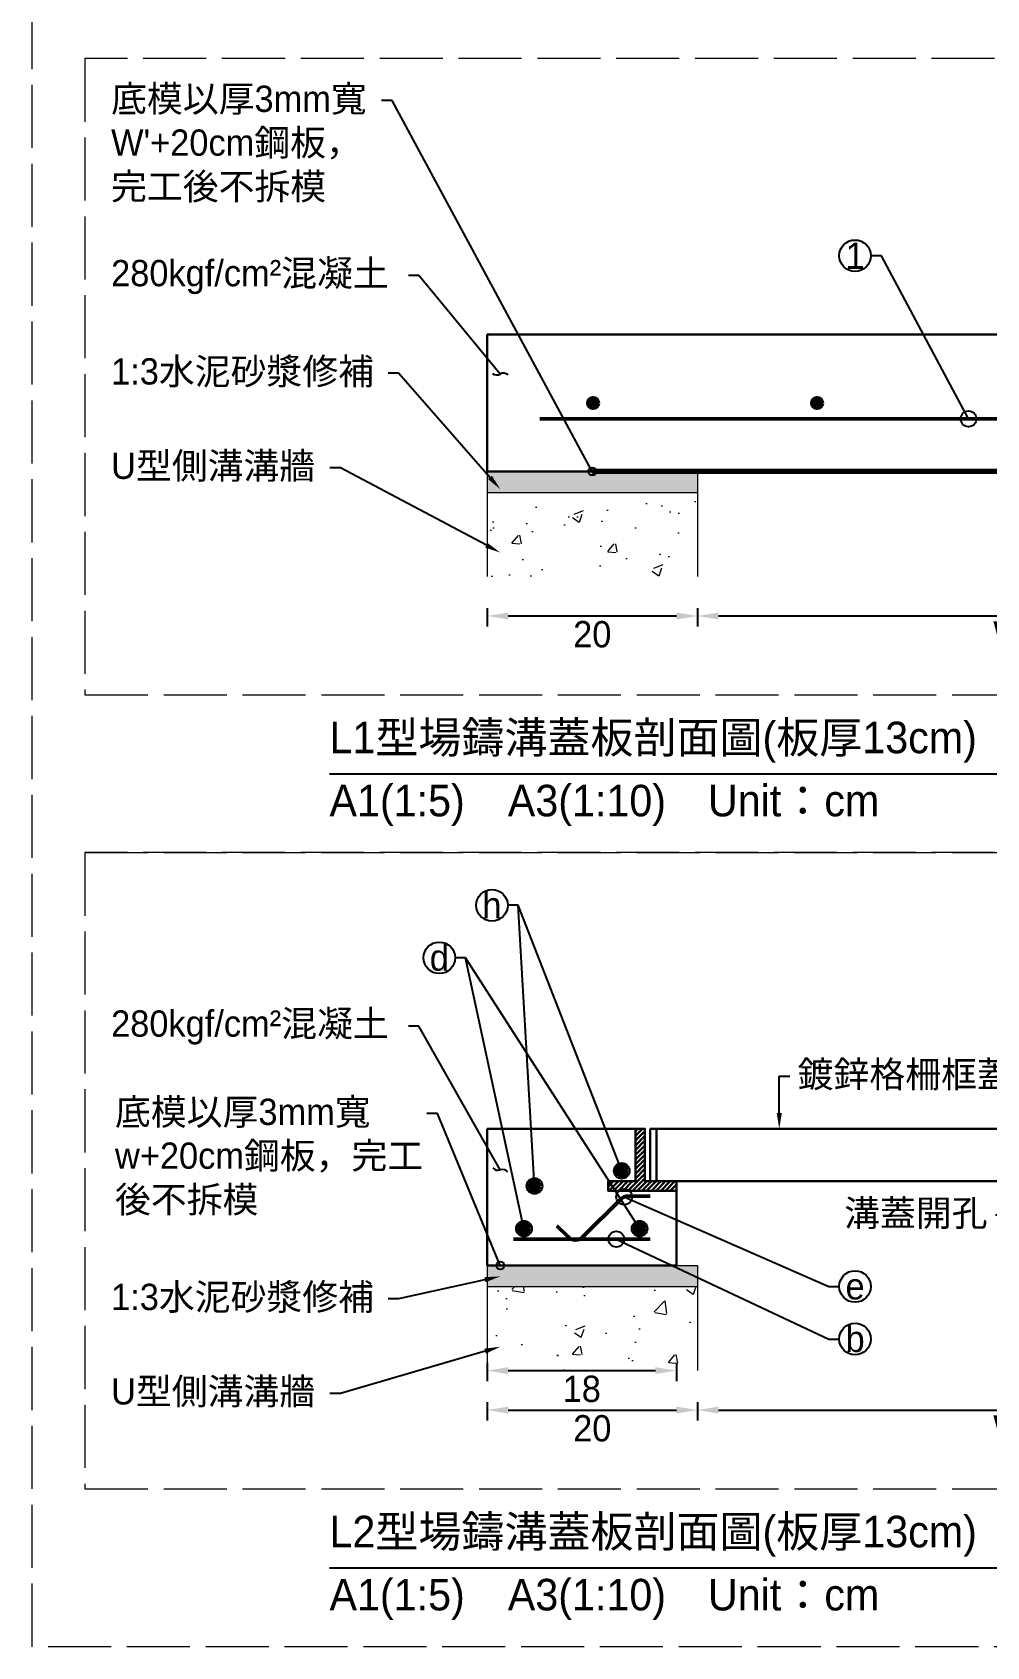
# Model space of a CAD drawing. Extents: x -2931 to 4779, y -2120 to 304.
# Drawn here: x -40.9 to 140.7, y -1964.5 to -1657.5 of the extents above; entities that cross this region are included whole.
import ezdxf
from ezdxf import colors
from ezdxf.entities.mleader import LeaderData, LeaderLine
from ezdxf.math import Vec2, Vec3

# ---------------------------------------------------------------- set-up
doc = ezdxf.new("R2010")
doc.units = 0
doc.header["$MEASUREMENT"] = 0
doc.linetypes.add('ACAD_ISO02W100', pattern=[15, 12, -3])
doc.layers.add('一、4.基本-隱藏', color=9, linetype='ACAD_ISO02W100', lineweight=20, plot=False)
doc.layers.add('三、3.文字-註解文字', color=2, linetype='Continuous')
for name, color, linetype, lineweight in [('二、1.繪圖-既有設施', 8, 'Continuous', 20), ('二、2.繪圖-施作項目', 181, 'Continuous', 30), ('二、5.繪圖-鋼筋', 60, 'Continuous', 50), ('二、6.繪圖-其他施作項目', 35, 'Continuous', 30)]:
    doc.layers.add(name, color=color, linetype=linetype, lineweight=lineweight)
doc.styles.add('次圖名(詳圖)', font='MS PGothic.ttf', dxfattribs={"height": 6})
doc.styles.add('註解文字', font='MS PGothic.ttf', dxfattribs={"height": 5})
doc.dimstyles.new('註解文字', dxfattribs={"dimtxt": 5, "dimasz": 4, "dimexe": 2, "dimexo": 2.5, "dimgap": 1, "dimtad": 2, "dimzin": 0, "dimdsep": 46, "dimtxsty": '註解文字', "dimcen": 0.1, "dimclrd": 256, "dimclre": 256, "dimclrt": 256, "dimadec": 0, "dimazin": 0, "dimtfac": 1, "dimtofl": 0, "dimtmove": 0, "dimatfit": 3, "dimfxl": 1.5, "dimfxlon": 1, "dimtolj": 1, "dimtzin": 0, "dimlwd": -1, "dimlwe": -1, "dimarcsym": 1})

# ---------------------------------------------------------------- blocks, each defined once
blk = doc.blocks.new('_Integral')
at = {"color": 0, "linetype": 'ByBlock', "lineweight": -2}
for centre, start, end in [((0.44, -0.09), 102, 168), ((-0.44, 0.09), 282, 348)]:
    blk.add_arc(centre, 0.454, start, end, dxfattribs=at)
blk = doc.blocks.new('_Small')
at = {"color": 0, "linetype": 'ByBlock', "lineweight": -2}
blk.add_circle((0, 0), 0.25, dxfattribs=at)
blk = doc.blocks.new('*D100')
at = {"layer": 'Defpoints', "color": 0, "transparency": 16777216}
for p in [(45.69, -1740.96), (85.69, -1740.96), (85.69, -1768.46)]:
    blk.add_point(p, dxfattribs=at)
at = {"layer": '三、3.文字-註解文字', "transparency": 16777216}
for p, q in [((45.69, -1766.96), (45.69, -1770.46)), ((85.69, -1766.96), (85.69, -1770.46)), ((49.69, -1768.46), (81.69, -1768.46))]:
    blk.add_line(p, q, dxfattribs=at)
for points in [[(49.69, -1767.8), (49.69, -1769.13), (45.69, -1768.46)], [(81.69, -1767.8), (81.69, -1769.13), (85.69, -1768.46)]]:
    blk.add_solid(points, dxfattribs=at)
at = {"layer": '三、3.文字-註解文字', "transparency": 16777216, "insert": (65.69, -1771.96), "char_height": 5, "attachment_point": 5, "style": '註解文字'}
blk.add_mtext('\\A1;20', dxfattribs=at)
blk = doc.blocks.new('*D101')
at = {"layer": 'Defpoints', "color": 0, "transparency": 16777216}
for p in [(85.69, -1740.96), (205.69, -1740.96), (205.69, -1768.46)]:
    blk.add_point(p, dxfattribs=at)
at = {"layer": '三、3.文字-註解文字', "transparency": 16777216}
for p, q in [((85.69, -1766.96), (85.69, -1770.46)), ((205.69, -1766.96), (205.69, -1770.46)), ((89.69, -1768.46), (201.69, -1768.46))]:
    blk.add_line(p, q, dxfattribs=at)
for points in [[(89.69, -1767.8), (89.69, -1769.13), (85.69, -1768.46)], [(201.69, -1767.8), (201.69, -1769.13), (205.69, -1768.46)]]:
    blk.add_solid(points, dxfattribs=at)
at = {"layer": '三、3.文字-註解文字', "transparency": 16777216, "insert": (145.69, -1771.96), "char_height": 5, "attachment_point": 5, "style": '註解文字'}
blk.add_mtext("\\A1;W'", dxfattribs=at)
blk = doc.blocks.new('*D108')
at = {"layer": 'Defpoints', "color": 0, "transparency": 16777216}
for p in [(45.69, -1901.96), (85.69, -1901.96), (85.69, -1919.46)]:
    blk.add_point(p, dxfattribs=at)
at = {"layer": '三、3.文字-註解文字', "transparency": 16777216}
for p, q in [((45.69, -1917.96), (45.69, -1921.46)), ((85.69, -1917.96), (85.69, -1921.46)), ((49.69, -1919.46), (81.69, -1919.46))]:
    blk.add_line(p, q, dxfattribs=at)
for points in [[(49.69, -1918.8), (49.69, -1920.13), (45.69, -1919.46)], [(81.69, -1918.8), (81.69, -1920.13), (85.69, -1919.46)]]:
    blk.add_solid(points, dxfattribs=at)
at = {"layer": '三、3.文字-註解文字', "transparency": 16777216, "insert": (65.69, -1922.96), "char_height": 5, "attachment_point": 5, "style": '註解文字'}
blk.add_mtext('\\A1;20', dxfattribs=at)
blk = doc.blocks.new('*D109')
at = {"layer": 'Defpoints', "color": 0, "transparency": 16777216}
for p in [(85.69, -1901.96), (205.69, -1901.96), (205.69, -1919.46)]:
    blk.add_point(p, dxfattribs=at)
at = {"layer": '三、3.文字-註解文字', "transparency": 16777216}
for p, q in [((85.69, -1917.96), (85.69, -1921.46)), ((205.69, -1917.96), (205.69, -1921.46)), ((89.69, -1919.46), (201.69, -1919.46))]:
    blk.add_line(p, q, dxfattribs=at)
for points in [[(89.69, -1918.8), (89.69, -1920.13), (85.69, -1919.46)], [(201.69, -1918.8), (201.69, -1920.13), (205.69, -1919.46)]]:
    blk.add_solid(points, dxfattribs=at)
at = {"layer": '三、3.文字-註解文字', "transparency": 16777216, "insert": (145.69, -1922.96), "char_height": 5, "attachment_point": 5, "style": '註解文字'}
blk.add_mtext("\\A1;W'", dxfattribs=at)
blk = doc.blocks.new('*D116')
at = {"layer": 'Defpoints', "color": 0, "transparency": 16777216}
for p in [(45.69, -1891.96), (81.69, -1891.96), (81.69, -1911.96)]:
    blk.add_point(p, dxfattribs=at)
at = {"layer": '三、3.文字-註解文字', "transparency": 16777216}
for p, q in [((45.69, -1910.46), (45.69, -1913.96)), ((49.69, -1911.96), (77.69, -1911.96)), ((81.69, -1910.46), (81.69, -1913.96))]:
    blk.add_line(p, q, dxfattribs=at)
for points in [[(49.69, -1911.3), (49.69, -1912.63), (45.69, -1911.96)], [(77.69, -1911.3), (77.69, -1912.63), (81.69, -1911.96)]]:
    blk.add_solid(points, dxfattribs=at)
at = {"layer": '三、3.文字-註解文字', "transparency": 16777216, "insert": (63.69, -1915.46), "char_height": 5, "attachment_point": 5, "style": '註解文字'}
blk.add_mtext('\\A1;18', dxfattribs=at)

msp = doc.modelspace()

# ---------------------------------------------------------------- hatches: boundary and pattern name
at = {"layer": '二、1.繪圖-既有設施'}
h = msp.add_hatch(dxfattribs=at)
h.set_pattern_fill('CROSS', color=256, scale=0.2)
h.set_pattern_definition([(0, (-455063.2273, -667495.6937), (1.27, 1.27), [0.635, -1.905]), (90, (-455062.9098, -667496.0112), (-1.27, 1.27), [0.635, -1.905])])
h.paths.add_polyline_path([(85.693, -1740.964), (45.693, -1740.964), (45.693, -1744.964), (85.693, -1744.964)])
h.paths.add_polyline_path([(245.693, -1740.964), (205.693, -1740.964), (205.693, -1744.964), (245.693, -1744.964)])
h = msp.add_hatch(dxfattribs=at)
h.set_pattern_fill('AR-CONC', color=256, scale=0.1)
h.set_pattern_definition([(50, (-455063.227, -667495.694), (18.2184669, -1.59390855), [1.905, -20.955]), (355, (-455063.227, -667495.694), (-3.52434214, 19.10568452), [1.524, -16.7640584]), (100.4514447, (-455061.709, -667495.826), (14.6941247, 17.5117752), [1.6190009, -17.80902446]), (46.1842, (-455063.227, -667490.614), (27.1079041, -4.2042328), [2.8575, -31.4325]), (96.6355576, (-455060.968, -667490.964), (23.7404134, 24.7426125), [2.4285023, -26.7135608]), (351.184151, (-455063.227, -667490.614), (23.7404134, 24.7426125), [2.2859967, -25.1459732]), (21, (-455060.687, -667491.884), (15.16143913, -10.22651982), [1.905, -20.955]), (326, (-455060.687, -667491.884), (6.18020283, 18.4187966), [1.524, -16.764]), (71.451445, (-455059.424, -667492.736), (21.34164193, 8.1922769), [1.6190009, -17.80899376]), (37.5, (-455063.227, -667495.6937), (0.308860325, 8.455503887), [0, -16.5608, 0, -17.018, 0, -16.8275]), (7.5, (-455063.227, -667495.694), (6.68196625, 10.01805748), [0, -9.7028, 0, -16.1798, 0, -6.4135]), (327.5, (-455068.8915, -667495.694), (13.559059517, -0.5728744), [0, -6.35, 0, -19.812, 0, -26.289]), (317.5, (-455071.431, -667495.694), (14.81291814, 2.5426491), [0, -8.255, 0, -13.1572, 0, -18.669])])
h.paths.add_polyline_path([(205.693, -1760.964), (245.693, -1760.964), (245.693, -1744.964), (205.693, -1744.964)])
h.paths.add_polyline_path([(45.693, -1760.964), (85.693, -1760.964), (85.693, -1744.964), (45.693, -1744.964)])
h = msp.add_hatch(dxfattribs=at)
h.set_pattern_fill('CROSS', color=256, scale=0.2)
h.set_pattern_definition([(0, (-455303.2273, -667646.6937), (1.27, 1.27), [0.635, -1.905]), (90, (-455302.9098, -667647.0112), (-1.27, 1.27), [0.635, -1.905])])
h.paths.add_polyline_path([(85.693, -1891.964), (81.693, -1891.964), (45.693, -1891.964), (45.693, -1895.964), (85.693, -1895.964)])
h.paths.add_polyline_path([(245.693, -1891.964), (205.693, -1891.964), (205.693, -1895.964), (245.693, -1895.964)])
h = msp.add_hatch(dxfattribs=at)
h.set_pattern_fill('AR-CONC', color=256, scale=0.1)
h.set_pattern_definition([(50, (-455303.227, -667646.694), (18.2184669, -1.59390855), [1.905, -20.955]), (355, (-455303.227, -667646.694), (-3.52434214, 19.10568452), [1.524, -16.7640584]), (100.4514447, (-455301.709, -667646.826), (14.6941247, 17.5117752), [1.6190009, -17.80902446]), (46.1842, (-455303.227, -667641.614), (27.1079041, -4.2042328), [2.8575, -31.4325]), (96.6355576, (-455300.968, -667641.964), (23.7404134, 24.7426125), [2.4285023, -26.7135608]), (351.184151, (-455303.227, -667641.614), (23.7404134, 24.7426125), [2.2859967, -25.1459732]), (21, (-455300.687, -667642.884), (15.16143913, -10.22651982), [1.905, -20.955]), (326, (-455300.687, -667642.884), (6.18020283, 18.4187966), [1.524, -16.764]), (71.451445, (-455299.424, -667643.736), (21.34164193, 8.1922769), [1.6190009, -17.80899376]), (37.5, (-455303.227, -667646.6937), (0.308860325, 8.455503887), [0, -16.5608, 0, -17.018, 0, -16.8275]), (7.5, (-455303.227, -667646.694), (6.68196625, 10.01805748), [0, -9.7028, 0, -16.1798, 0, -6.4135]), (327.5, (-455308.8915, -667646.694), (13.559059517, -0.5728744), [0, -6.35, 0, -19.812, 0, -26.289]), (317.5, (-455311.431, -667646.694), (14.81291814, 2.5426491), [0, -8.255, 0, -13.1572, 0, -18.669])])
h.paths.add_polyline_path([(205.693, -1911.964), (245.693, -1911.964), (245.693, -1895.964), (205.693, -1895.964)])
h.paths.add_polyline_path([(45.693, -1911.964), (85.693, -1911.964), (85.693, -1895.964), (45.693, -1895.964)])
at = {"layer": '二、5.繪圖-鋼筋'}
h = msp.add_hatch(color=256, dxfattribs=at)
h.dxf.hatch_style = 1
h.paths.add_polyline_path([(66.853, -1727.964, 1), (64.853, -1727.964, 1)])
h = msp.add_hatch(color=256, dxfattribs=at)
h.dxf.hatch_style = 1
h.paths.add_polyline_path([(109.473, -1727.964, 1), (107.473, -1727.964, 1)])
h = msp.add_hatch(color=256, dxfattribs=at)
h.dxf.hatch_style = 1
h.paths.add_polyline_path([(72.293, -1873.964, 1), (70.293, -1873.964, 1)])
h = msp.add_hatch(color=256, dxfattribs=at)
h.dxf.hatch_style = 1
h.paths.add_polyline_path([(55.693, -1876.864, 1), (53.693, -1876.864, 1)])
h = msp.add_hatch(color=256, dxfattribs=at)
h.dxf.hatch_style = 1
h.paths.add_polyline_path([(53.693, -1884.964, 1), (51.693, -1884.964, 1)])
h = msp.add_hatch(color=256, dxfattribs=at)
h.dxf.hatch_style = 1
h.paths.add_polyline_path([(75.693, -1884.964, 1), (73.693, -1884.964, 1)])
at = {"layer": '二、6.繪圖-其他施作項目'}
h = msp.add_hatch(dxfattribs=at)
h.set_pattern_fill('ANSI31', color=256, scale=0.2)
h.set_pattern_definition([(45, (2531.3614, -3856.8895), (-0.4490128, 0.4490128), [])])
h.paths.add_polyline_path([(75.693, -1865.964), (73.893, -1865.964), (73.893, -1875.964), (68.693, -1875.964), (68.693, -1877.764), (81.693, -1877.764), (81.693, -1875.964), (75.693, -1875.964)])
h.paths.add_polyline_path([(207.693, -1875.964), (201.693, -1875.964), (201.693, -1877.764), (214.693, -1877.764), (214.693, -1875.964), (209.493, -1875.964), (209.493, -1865.964), (207.693, -1865.964)])

# ---------------------------------------------------------------- linework, layer by layer
at = {"layer": '一、4.基本-隱藏'}
for points in [[(-40.855, -1457.464), (739.145, -1457.464), (739.145, -1964.464), (-40.855, -1964.464)], [(322.241, -1662.464), (-30.855, -1662.464), (-30.855, -1783.464), (322.241, -1783.464)], [(322.241, -1813.464), (-30.855, -1813.464), (-30.855, -1934.464), (322.241, -1934.464)]]:
    msp.add_lwpolyline(points, close=True, dxfattribs=at)
for points in [[(-30.855, -1783.464), (322.241, -1783.464)], [(-30.855, -1813.464), (322.241, -1813.464)]]:
    msp.add_lwpolyline(points, dxfattribs=at)
at = {"layer": '三、3.文字-註解文字'}
for points in [[(15.693, -1798.464), (275.693, -1798.464)], [(15.693, -1949.464), (275.693, -1949.464)]]:
    msp.add_lwpolyline(points, dxfattribs=at)
at = {"layer": '三、3.文字-註解文字', "color": 144}
msp.add_lwpolyline([(54.693, -1876.864), (51.593, -1823.464)], dxfattribs=at)
at = {"layer": '三、3.文字-註解文字'}
for centre in [(115.693, -1699.964), (46.593, -1823.464), (36.593, -1833.464), (115.693, -1895.964), (115.693, -1905.964)]:
    msp.add_circle(centre, 3, dxfattribs=at)
at = {"layer": '三、3.文字-註解文字', "color": 144}
msp.add_circle((54.693, -1876.864), 1.5, dxfattribs=at)
at = {"layer": '二、1.繪圖-既有設施'}
for points in [[(45.693, -1740.964), (45.693, -1760.964)], [(85.693, -1740.964), (85.693, -1760.964)], [(45.693, -1744.964), (85.693, -1744.964)], [(45.693, -1891.964), (45.693, -1911.964)], [(81.693, -1891.964), (85.693, -1891.964)], [(85.693, -1891.964), (85.693, -1911.964)], [(45.693, -1895.964), (85.693, -1895.964)]]:
    msp.add_lwpolyline(points, dxfattribs=at)
at = {"layer": '二、2.繪圖-施作項目'}
for points in [[(45.693, -1714.964), (209.693, -1714.964)], [(45.693, -1740.964), (45.693, -1714.964)], [(45.693, -1740.964), (245.693, -1740.964)], [(45.693, -1865.964), (73.893, -1865.964)], [(45.693, -1891.964), (45.693, -1865.964)], [(81.693, -1891.964), (81.693, -1875.964)], [(45.693, -1891.964), (81.693, -1891.964)]]:
    msp.add_lwpolyline(points, dxfattribs=at)
at = {"layer": '二、5.繪圖-鋼筋'}
for points in [[(55.693, -1730.964), (235.593, -1730.964)], [(50.693, -1886.964), (76.693, -1886.964)]]:
    msp.add_lwpolyline(points, dxfattribs=at)
msp.add_lwpolyline([(76.693, -1878.764), (72.521, -1878.764, 0.1989124), (71.107, -1879.35), (63.907, -1886.55, -0.4142136), (61.079, -1886.55), (58.957, -1884.429)], format="xyb", dxfattribs=at)
for centre in [(65.853, -1727.964), (108.473, -1727.964), (71.293, -1873.964), (54.693, -1876.864), (52.693, -1884.964), (74.693, -1884.964)]:
    msp.add_circle(centre, 1, dxfattribs=at)
at = {"layer": '二、6.繪圖-其他施作項目', "linetype": 'Continuous', "const_width": 1}
msp.add_lwpolyline([(65.693, -1740.964), (225.693, -1740.964)], dxfattribs=at)
at = {"layer": '二、6.繪圖-其他施作項目'}
msp.add_lwpolyline([(68.693, -1875.964), (73.893, -1875.964), (73.893, -1865.964), (75.693, -1865.964), (75.693, -1875.964), (81.693, -1875.964), (81.693, -1877.764), (68.693, -1877.764)], close=True, dxfattribs=at)
for points in [[(76.693, -1865.964), (76.693, -1875.964)], [(76.693, -1865.964), (206.693, -1865.964)], [(77.893, -1865.964), (77.893, -1875.964)], [(76.693, -1875.964), (206.693, -1875.964)]]:
    msp.add_lwpolyline(points, dxfattribs=at)

# ---------------------------------------------------------------- texts
at = {"layer": '三、3.文字-註解文字'}
for s, width, gutter_width, insert, char_height, attachment_point, style in [('1', 8.38231, 30, (115.693, -1699.964), 5, 5, '註解文字'), ('{\\fMS PGothic|b0|i0|c128|p34;L}1{\\fMS PGothic|b0|i0|c128|p34;型}場鑄{\\fMS PGothic|b0|i0|c128|p34;溝蓋板}剖面{\\fMS PGothic|b0|i0|c128|p34;圖(板厚13cm)}', 215.37549, 15, (15.693, -1792.464), 6, 4, '次圖名(詳圖)'), ('{\\fMS PGothic|b0|i0|c128|p34;A1(1:}5{\\fMS PGothic|b0|i0|c128|p34;)\u3000A3(1:}1{\\fMS PGothic|b0|i0|c128|p34;0)^IUnit：cm}', 136.03259, 15, (15.693, -1804.464), 6, 4, '次圖名(詳圖)'), ('h', 8.38231, 30, (46.593, -1823.464), 5, 5, '註解文字'), ('d', 8.38231, 30, (36.593, -1833.464), 5, 5, '註解文字'), ('e', 8.38231, 30, (115.693, -1895.964), 5, 5, '註解文字'), ('b', 8.38231, 30, (115.693, -1905.964), 5, 5, '註解文字'), ('{\\fMS PGothic|b0|i0|c128|p34;L}2{\\fMS PGothic|b0|i0|c128|p34;型場鑄溝蓋板剖面圖(板厚13cm)}', 215.37549, 15, (15.693, -1943.464), 6, 4, '次圖名(詳圖)'), ('{\\fMS PGothic|b0|i0|c128|p34;A1(1:}5{\\fMS PGothic|b0|i0|c128|p34;)\u3000A3(1:}1{\\fMS PGothic|b0|i0|c128|p34;0)^IUnit：cm}', 136.03259, 15, (15.693, -1955.464), 6, 4, '次圖名(詳圖)')]:
    msp.add_mtext_dynamic_manual_height_columns(s, width=width, gutter_width=gutter_width, heights=[0], dxfattribs=dict(at, insert=insert, char_height=char_height, attachment_point=attachment_point, style=style))

# ---------------------------------------------------------------- dimensions: what is measured, and where the dimension line sits
for base, p1, p2, text, picture, middle in [((85.693, -1768.464), (45.693, -1740.964), (85.693, -1740.964), '20', '*D100', (65.693, -1771.964)), ((205.693, -1768.464), (85.693, -1740.964), (205.693, -1740.964), "W'", '*D101', (145.693, -1771.964)), ((81.693, -1911.964), (45.693, -1891.964), (81.693, -1891.964), '18', '*D116', (63.693, -1915.464)), ((85.693, -1919.464), (45.693, -1901.964), (85.693, -1901.964), '20', '*D108', (65.693, -1922.964)), ((205.693, -1919.464), (85.693, -1901.964), (205.693, -1901.964), "W'", '*D109', (145.693, -1922.964))]:
    dim = msp.add_linear_dim(base=base, p1=p1, p2=p2, text=text, dimstyle='註解文字', dxfattribs=at)
    dim.commit()
    dim.dimension.update_dxf_attribs({"geometry": picture, "text_midpoint": middle})

# ---------------------------------------------------------------- leaders
ml = msp.add_multileader_mtext('Standard', dxfattribs=at)
ml.set_content("{\\fMS PGothic|b0|i0|c128|p34;底模以厚3mm寬}W'{\\fMS PGothic|b0|i0|c128|p34;+20cm鋼板，完工後不拆模}", color=256, style='註解文字')
ml.set_leader_properties(color=144, linetype='ByLayer', lineweight=-1)
ml.set_arrow_properties(name='SMALL')
ml.build(insert=Vec2(0, 0))
ml.multileader.update_dxf_attribs({"dogleg_length": 2, "arrow_head_size": 3})
ctx = ml.context
ctx.base_point, ctx.char_height, ctx.arrow_head_size, ctx.landing_gap_size, ctx.plane_origin = Vec3(-27.355, -1670.447), 5, 3, 1.5, Vec3(112.394, -1764.453)
notes = []
notes.append((ctx, [(1, (1, 1, 0), (27.588, -1670.447), (-1, 0), 2, [(0, [(65.693, -1740.964)], 0, [])])]))
ctx.mtext.insert, ctx.mtext.width, ctx.mtext.flow_direction = Vec3(-25.855, -1667.606), 51.6096, 5
ml = msp.add_multileader_mtext('Standard', dxfattribs=at)
ml.set_content('{\\fMS PGothic|b0|i0|c128|p34; }', color=256, style='註解文字')
ml.set_leader_properties(color=144, linetype='ByLayer', lineweight=-1)
ml.set_arrow_properties(name='SMALL')
ml.build(insert=Vec2(0, 0))
ml.multileader.update_dxf_attribs({"dogleg_length": 2, "arrow_head_size": 6})
ctx = ml.context
ctx.base_point, ctx.char_height, ctx.arrow_head_size, ctx.landing_gap_size, ctx.plane_origin = Vec3(113.477, -1699.964), 5, 6, 1.5, Vec3(137.282, -1706.618)
ctx.text_align_type = 2
notes.append((ctx, [(0, (1, 1, 0), (120.693, -1699.964), (-1, 0), 2, [(0, [(137.282, -1730.964)], 0, [])])]))
ctx.mtext.insert, ctx.mtext.alignment, ctx.mtext.flow_direction = Vec3(117.193, -1697.464), 3, 5
ml = msp.add_multileader_mtext('Standard', dxfattribs=at)
ml.set_content('280kgf/cm²混凝土', color=256, style='註解文字')
ml.set_leader_properties(color=144, linetype='ByLayer', lineweight=-1)
ml.set_arrow_properties(name='INTEGRAL')
ml.build(insert=Vec2(0, 0))
ml.multileader.update_dxf_attribs({"dogleg_length": 2, "arrow_head_size": 3})
ctx = ml.context
ctx.base_point, ctx.char_height, ctx.arrow_head_size, ctx.landing_gap_size, ctx.plane_origin = Vec3(-27.355, -1703.743), 5, 3, 1.5, Vec3(112.394, -1751.305)
notes.append((ctx, [(1, (1, 1, 0), (32.702, -1703.743), (-1, 0), 2, [(0, [(48.193, -1722.464)], 0, [])])]))
ctx.mtext.insert, ctx.mtext.width, ctx.mtext.flow_direction = Vec3(-25.855, -1700.76), 107.51878, 5
ml = msp.add_multileader_mtext('Standard', dxfattribs=at)
ml.set_content('1:3水泥砂漿修補', color=256, style='註解文字')
ml.set_leader_properties(color=144, linetype='ByLayer', lineweight=-1)
ml.build(insert=Vec2(0, 0))
ml.multileader.update_dxf_attribs({"dogleg_length": 2, "arrow_head_size": 3})
ctx = ml.context
ctx.base_point, ctx.char_height, ctx.arrow_head_size, ctx.landing_gap_size, ctx.plane_origin = Vec3(-27.355, -1722.284), 5, 3, 1.5, Vec3(115.939, -1799.714)
notes.append((ctx, [(1, (1, 1, 0), (28.838, -1722.284), (-1, 0), 2, [(0, [(48.193, -1744.351)], 0, [])])]))
ctx.mtext.insert, ctx.mtext.width, ctx.mtext.defined_height, ctx.mtext.flow_direction = Vec3(-25.855, -1719.444), 75.70236, 7.957, 5
ml = msp.add_multileader_mtext('Standard', dxfattribs=at)
ml.set_content('{\\fMS PGothic|b0|i0|c128|p34;U型側溝}溝牆', color=256, style='註解文字')
ml.set_leader_properties(color=144, linetype='ByLayer', lineweight=-1)
ml.build(insert=Vec2(0, 0))
ml.multileader.update_dxf_attribs({"dogleg_length": 2, "arrow_head_size": 3})
ctx = ml.context
ctx.base_point, ctx.char_height, ctx.arrow_head_size, ctx.landing_gap_size, ctx.plane_origin = Vec3(-27.355, -1740.313), 5, 3, 1.5, Vec3(115.939, -1812.658)
notes.append((ctx, [(1, (1, 1, 0), (17.787, -1740.313), (-1, 0), 2, [(0, [(48.193, -1756.419)], 0, [])])]))
ctx.mtext.insert, ctx.mtext.width, ctx.mtext.defined_height, ctx.mtext.flow_direction = Vec3(-25.855, -1737.401), 79.19501, 8.736, 5
ml = msp.add_multileader_mtext('Standard', dxfattribs=at)
ml.set_content('{\\fMS PGothic|b0|i0|c128|p34; }', color=256, style='註解文字')
ml.set_leader_properties(color=144, linetype='ByLayer', lineweight=-1)
ml.set_arrow_properties(name='SMALL')
ml.build(insert=Vec2(0, 0))
ml.multileader.update_dxf_attribs({"dogleg_length": 2, "arrow_head_size": 6})
ctx = ml.context
ctx.base_point, ctx.char_height, ctx.arrow_head_size, ctx.landing_gap_size, ctx.plane_origin = Vec3(44.377, -1823.464), 5, 6, 1.5, Vec3(65.891, -1840.201)
ctx.text_align_type = 2
notes.append((ctx, [(0, (1, 1, 0), (51.593, -1823.464), (-1, 0), 2, [(0, [(71.293, -1873.964)], 0, [])])]))
ctx.mtext.insert, ctx.mtext.alignment, ctx.mtext.flow_direction = Vec3(48.093, -1820.964), 3, 5
ml = msp.add_multileader_mtext('Standard', dxfattribs=at)
ml.set_content('{\\fMS PGothic|b0|i0|c128|p34; }', color=256, style='註解文字')
ml.set_leader_properties(color=144, linetype='ByLayer', lineweight=-1)
ml.set_arrow_properties(name='SMALL')
ml.build(insert=Vec2(0, 0))
ml.multileader.update_dxf_attribs({"dogleg_length": 2, "arrow_head_size": 6})
ctx = ml.context
ctx.base_point, ctx.char_height, ctx.arrow_head_size, ctx.landing_gap_size, ctx.plane_origin = Vec3(34.377, -1833.464), 5, 6, 1.5, Vec3(49.291, -1858.101)
ctx.text_align_type = 2
notes.append((ctx, [(0, (1, 1, 0), (41.593, -1833.464), (-1, 0), 2, [(0, [(74.693, -1884.964)], 0, [])])]))
ctx.mtext.insert, ctx.mtext.alignment, ctx.mtext.flow_direction = Vec3(38.093, -1830.964), 3, 5
ml = msp.add_multileader_mtext('Standard', dxfattribs=at)
ml.set_content('{\\fMS PGothic|b0|i0|c128|p34; }', color=256, style='註解文字')
ml.set_leader_properties(color=144, linetype='ByLayer', lineweight=-1)
ml.set_arrow_properties(name='SMALL')
ml.build(insert=Vec2(0, 0))
ml.multileader.update_dxf_attribs({"dogleg_length": 2, "arrow_head_size": 6})
ctx = ml.context
ctx.base_point, ctx.char_height, ctx.arrow_head_size, ctx.landing_gap_size, ctx.plane_origin = Vec3(34.377, -1833.464), 5, 6, 1.5, Vec3(47.364, -1863.479)
ctx.text_align_type = 2
notes.append((ctx, [(0, (1, 1, 0), (41.593, -1833.464), (-1, 0), 2, [(0, [(52.693, -1884.964)], 0, [])])]))
ctx.mtext.insert, ctx.mtext.alignment, ctx.mtext.flow_direction = Vec3(38.093, -1830.964), 3, 5
ml = msp.add_multileader_mtext('Standard', dxfattribs=at)
ml.set_content('280kgf/cm²混凝土', color=256, style='註解文字')
ml.set_leader_properties(color=144, linetype='ByLayer', lineweight=-1)
ml.set_arrow_properties(name='INTEGRAL')
ml.build(insert=Vec2(0, 0))
ml.multileader.update_dxf_attribs({"dogleg_length": 2, "arrow_head_size": 3})
ctx = ml.context
ctx.base_point, ctx.char_height, ctx.arrow_head_size, ctx.landing_gap_size, ctx.plane_origin = Vec3(-27.355, -1846.447), 5, 3, 1.5, Vec3(112.394, -1944.633)
notes.append((ctx, [(1, (1, 1, 0), (32.702, -1846.447), (-1, 0), 2, [(0, [(48.193, -1873.788)], 0, [])])]))
ctx.mtext.insert, ctx.mtext.width, ctx.mtext.flow_direction = Vec3(-25.855, -1843.464), 107.51878, 5
ml = msp.add_multileader_mtext('Standard', dxfattribs=at)
ml.set_content('{\\fMS PGothic|b0|i0|c128|p34;鍍鋅格柵框蓋詳}', color=256, style='註解文字')
ml.set_leader_properties(color=144, linetype='ByLayer', lineweight=-1)
ml.build(insert=Vec2(0, 0))
ml.multileader.update_dxf_attribs({"dogleg_length": 2, "arrow_head_size": 3})
ctx = ml.context
ctx.base_point, ctx.char_height, ctx.arrow_head_size, ctx.landing_gap_size, ctx.plane_origin = Vec3(103.264, -1855.964), 5, 3, 1.5, Vec3(83.715, -1912.141)
notes.append((ctx, [(1, (1, 1, 0), (101.264, -1855.964), (1, 0), 2, [(0, [(101.264, -1865.964)], 0, [])])]))
ctx.mtext.insert, ctx.mtext.width, ctx.mtext.flow_direction = Vec3(104.764, -1853.109), 50.82195, 5
ml = msp.add_multileader_mtext('Standard', dxfattribs=at)
ml.set_content('{\\fMS PGothic|b0|i0|c128|p34;底模以厚3mm寬}w{\\fMS PGothic|b0|i0|c128|p34;+20cm鋼板，完工後不拆模}', color=256, style='註解文字')
ml.set_leader_properties(color=144, linetype='ByLayer', lineweight=-1)
ml.set_arrow_properties(name='SMALL')
ml.build(insert=Vec2(0, 0))
ml.multileader.update_dxf_attribs({"dogleg_length": 2, "arrow_head_size": 3})
ctx = ml.context
ctx.base_point, ctx.char_height, ctx.arrow_head_size, ctx.landing_gap_size, ctx.plane_origin = Vec3(-26.616, -1863.095), 5, 3, 1.5, Vec3(112.394, -1957.781)
notes.append((ctx, [(1, (1, 1, 0), (36.225, -1863.095), (-1, 0), 2, [(0, [(48.193, -1891.964)], 0, [])])]))
ctx.mtext.insert, ctx.mtext.width, ctx.mtext.flow_direction = Vec3(-25.116, -1860.254), 59.22735, 5
ml = msp.add_multileader_mtext('Standard', dxfattribs=at)
ml.set_content('{\\fMS PGothic|b0|i0|c128|p34; }', color=256, style='註解文字')
ml.set_leader_properties(color=144, linetype='ByLayer', lineweight=-1)
ml.set_arrow_properties(name='SMALL')
ml.build(insert=Vec2(0, 0))
ml.multileader.update_dxf_attribs({"dogleg_length": 2, "arrow_head_size": 6})
ctx = ml.context
ctx.base_point, ctx.char_height, ctx.arrow_head_size, ctx.landing_gap_size, ctx.plane_origin = Vec3(112.693, -1895.964), 5, 6, 1.5, Vec3(49.291, -1850.601)
notes.append((ctx, [(1, (1, 1, 0), (110.693, -1895.964), (1, 0), 2, [(0, [(71.756, -1878.917)], 0, [])])]))
ctx.mtext.insert, ctx.mtext.flow_direction = Vec3(114.193, -1893.464), 5
ml = msp.add_multileader_mtext('Standard', dxfattribs=at)
ml.set_content('溝蓋開孔', color=256, style='註解文字')
ml.set_leader_properties(color=144, linetype='ByLayer', lineweight=-1)
ml.build(insert=Vec2(0, 0))
ml.multileader.update_dxf_attribs({"dogleg_length": 2, "arrow_head_size": 3})
ctx = ml.context
ctx.base_point, ctx.char_height, ctx.arrow_head_size, ctx.landing_gap_size, ctx.plane_origin = Vec3(111.067, -1882.409), 5, 3, 1.5, Vec3(133.624, -1922.141)
ctx.text_align_type = 2
notes.append((ctx, [(0, (1, 1, 0), (144.391, -1882.409), (-1, 0), 2, [(0, [(151.172, -1875.964)], 0, [])])]))
ctx.mtext.insert, ctx.mtext.width, ctx.mtext.alignment, ctx.mtext.flow_direction = Vec3(140.891, -1879.497), 29.56865, 3, 5
ml = msp.add_multileader_mtext('Standard', dxfattribs=at)
ml.set_content('{\\fMS PGothic|b0|i0|c128|p34; }', color=256, style='註解文字')
ml.set_leader_properties(color=144, linetype='ByLayer', lineweight=-1)
ml.set_arrow_properties(name='SMALL')
ml.build(insert=Vec2(0, 0))
ml.multileader.update_dxf_attribs({"dogleg_length": 2, "arrow_head_size": 6})
ctx = ml.context
ctx.base_point, ctx.char_height, ctx.arrow_head_size, ctx.landing_gap_size, ctx.plane_origin = Vec3(112.693, -1905.964), 5, 6, 1.5, Vec3(49.291, -1855.601)
notes.append((ctx, [(1, (1, 1, 0), (110.693, -1905.964), (1, 0), 2, [(0, [(70.261, -1886.964)], 0, [])])]))
ctx.mtext.insert, ctx.mtext.flow_direction = Vec3(114.193, -1903.464), 5
ml = msp.add_multileader_mtext('Standard', dxfattribs=at)
ml.set_content('1:3水泥砂漿修補', color=256, style='註解文字')
ml.set_leader_properties(color=144, linetype='ByLayer', lineweight=-1)
ml.build(insert=Vec2(0, 0))
ml.multileader.update_dxf_attribs({"dogleg_length": 2, "arrow_head_size": 3})
ctx = ml.context
ctx.base_point, ctx.char_height, ctx.arrow_head_size, ctx.landing_gap_size, ctx.plane_origin = Vec3(-27.355, -1898.284), 5, 3, 1.5, Vec3(115.939, -1950.714)
notes.append((ctx, [(1, (1, 1, 0), (28.838, -1898.284), (-1, 0), 2, [(0, [(48.193, -1894.039)], 0, [])])]))
ctx.mtext.insert, ctx.mtext.width, ctx.mtext.defined_height, ctx.mtext.flow_direction = Vec3(-25.855, -1895.444), 75.70236, 7.957, 5
ml = msp.add_multileader_mtext('Standard', dxfattribs=at)
ml.set_content('{\\fMS PGothic|b0|i0|c128|p34;U型側溝}溝牆', color=256, style='註解文字')
ml.set_leader_properties(color=144, linetype='ByLayer', lineweight=-1)
ml.build(insert=Vec2(0, 0))
ml.multileader.update_dxf_attribs({"dogleg_length": 2, "arrow_head_size": 3})
ctx = ml.context
ctx.base_point, ctx.char_height, ctx.arrow_head_size, ctx.landing_gap_size, ctx.plane_origin = Vec3(-27.355, -1916.313), 5, 3, 1.5, Vec3(115.939, -1963.658)
notes.append((ctx, [(1, (1, 1, 0), (17.787, -1916.313), (-1, 0), 2, [(0, [(48.193, -1907.419)], 0, [])])]))
ctx.mtext.insert, ctx.mtext.width, ctx.mtext.defined_height, ctx.mtext.flow_direction = Vec3(-25.855, -1913.401), 79.19501, 8.736, 5
for ctx, leaders in notes:
    for number, flags, end, landing, length, lines in leaders:
        leader = LeaderData()
        leader.index, (leader.has_last_leader_line, leader.has_dogleg_vector, leader.attachment_direction) = number, flags
        leader.last_leader_point, leader.dogleg_vector, leader.dogleg_length = Vec3(end), Vec3(landing), length
        for number, points, colour, breaks in lines:
            line = LeaderLine()
            line.index, line.vertices, line.color, line.breaks = number, Vec3.list(points), colors.encode_raw_color(colour), breaks
            leader.lines.append(line)
        ctx.leaders.append(leader)

doc.saveas('drawing.dxf')
